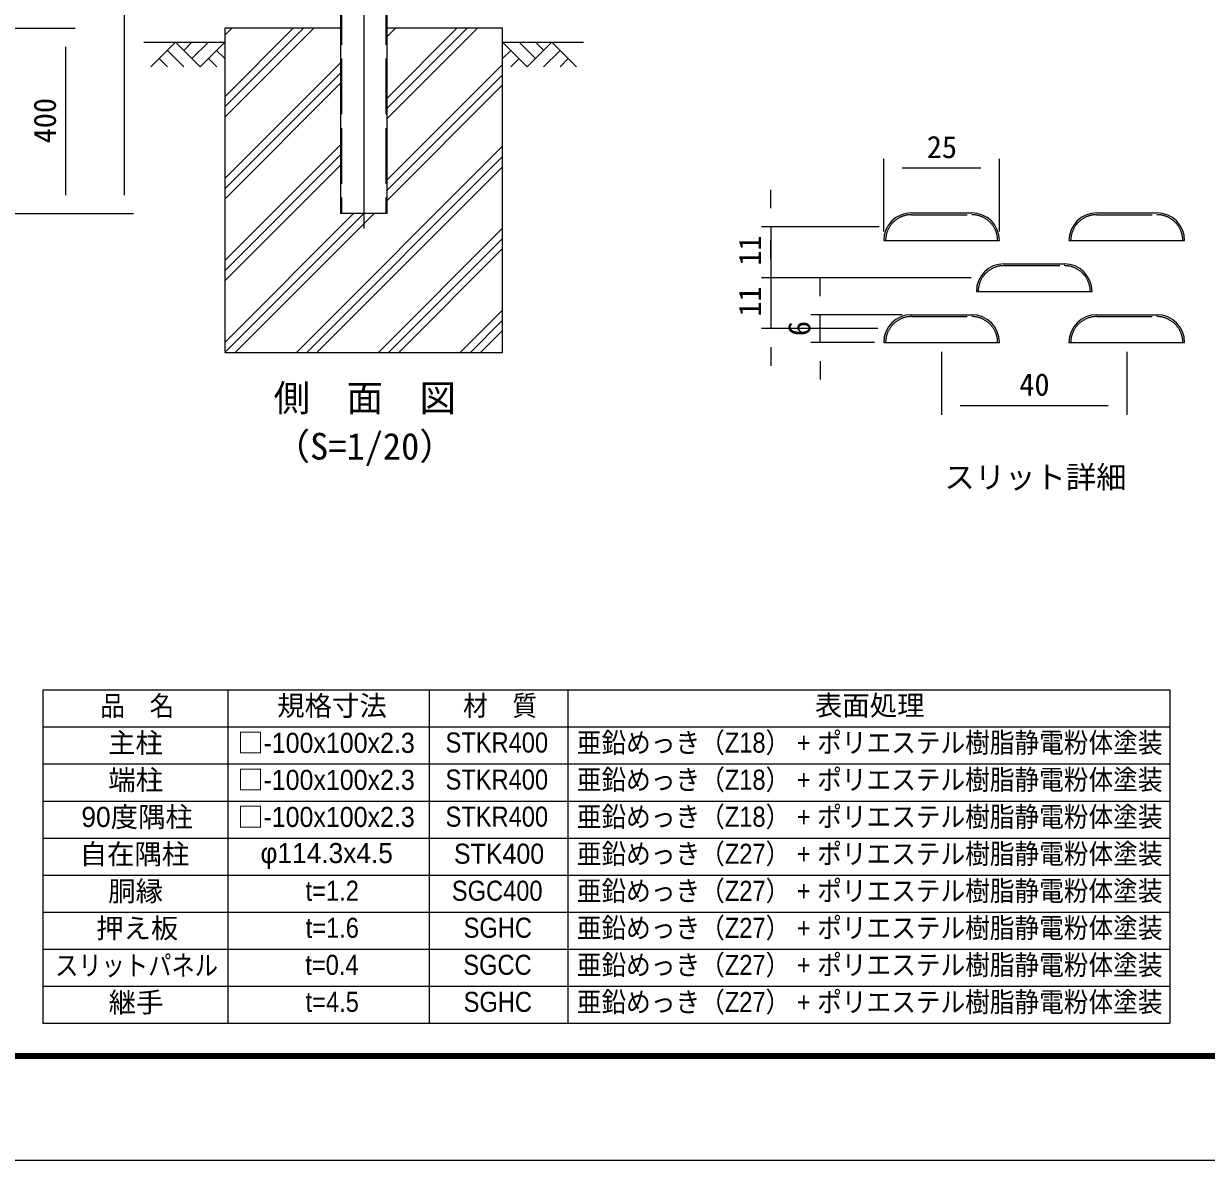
# Model space of a CAD drawing. Units: millimetres, scale not verified, with parts at other scales. Extents: x -4200 to 4200, y -2970 to 2970.
# Drawn here: x -483 to 2072, y -2970 to -516 of the extents above; entities that cross this region are included whole.
import ezdxf
from ezdxf.enums import TextEntityAlignment as Align

# ---------------------------------------------------------------- set-up
doc = ezdxf.new("R2010")
doc.units = ezdxf.units.MM
doc.header["$LTSCALE"] = 20
doc.linetypes.add('DASHED', pattern=[7.5, 6, -1.5])
doc.linetypes.add('USER1', pattern=[50.8, 31.75, -6.35, 6.35, -6.35])
for name, color, linetype, lineweight in [('0-0_D-TTL', 2, 'Continuous', 18), ('0-1_D-TTL-TXT', 7, 'Continuous', 18), ('0-2_D-BMK', 2, 'USER1', 13), ('0-3_D-DCR-HCH', 7, 'Continuous', 9), ('0-4_D-STR1', 1, 'Continuous', 18), ('0-5_D-STR3', 3, 'Continuous', 13), ('0-6_D-STR4', 7, 'Continuous', 9), ('0-7_D-STR-DIM', 7, 'Continuous', 9), ('0-9_D-STR2', 7, 'Continuous', 9), ('0-B_D-BGD', 7, 'Continuous', 9), ('0-D_D-MTR-FRAM', 7, 'Continuous', 9)]:
    doc.layers.add(name, color=color, linetype=linetype, lineweight=lineweight)
doc.layers.add('0-A_D-STR-TXT', color=7, linetype='Continuous')
doc.layers.add('0-E_D-MTR-TXT', color=7, linetype='Continuous')
doc.styles.add('ＭＳ ゴシック', font='')
doc.styles.add('ＭＳ Ｐゴシック', font='')
doc.styles.get('ＭＳ ゴシック').set_extended_font_data('MS Gothic')
doc.styles.get('ＭＳ Ｐゴシック').set_extended_font_data('MS PGothic')

msp = doc.modelspace()

# ---------------------------------------------------------------- linework, layer by layer
at = {"layer": '0-0_D-TTL'}
for points in [[(-4200, 2970), (4200, 2970), (4200, -2970), (-4200, -2970)], [(-3930, 2750), (3930, 2750), (3930, -2750), (-3930, -2750)], [(-3927.5, 2747.5), (3927.5, 2747.5), (3927.5, -2747.5), (-3927.5, -2747.5)], [(-3925, 2745), (3925, 2745), (3925, -2745), (-3925, -2745)], [(-3922.5, 2742.5), (3922.5, 2742.5), (3922.5, -2742.5), (-3922.5, -2742.5)], [(-3920, 2740), (3920, 2740), (3920, -2740), (-3920, -2740)]]:
    msp.add_lwpolyline(points, close=True, dxfattribs=at)
at = {"layer": '0-2_D-BMK'}
msp.add_line((251.46, 1708.74), (251.46, -965.76), dxfattribs=at)
at = {"layer": '0-3_D-DCR-HCH'}
for p, q in [((-48.54, -540.91), (-33.39, -525.76)), ((-48.54, -717.69), (143.39, -525.76)), ((-48.54, -695.59), (121.29, -525.76)), ((-48.54, -673.49), (99.2, -525.76)), ((301.46, -544.46), (320.17, -525.76)), ((301.46, -721.24), (496.94, -525.76)), ((301.46, -699.14), (474.85, -525.76)), ((301.46, -677.04), (452.75, -525.76)), ((-48.54, -850.27), (201.46, -600.27)), ((301.46, -853.82), (551.46, -603.82)), ((-48.54, -872.37), (201.46, -622.37)), ((301.46, -875.92), (551.46, -625.92)), ((-48.54, -894.46), (201.46, -644.46)), ((301.46, -898.02), (551.46, -648.02)), ((-48.54, -1027.04), (201.46, -777.04)), ((106.3, -1225.76), (551.46, -780.6)), ((-48.54, -1049.14), (201.46, -799.14)), ((128.4, -1225.76), (551.46, -802.7)), ((-48.54, -1071.24), (201.46, -821.24)), ((150.5, -1225.76), (551.46, -824.79)), ((-48.54, -1203.82), (229.53, -925.76)), ((-48.38, -1225.76), (251.62, -925.76)), ((-26.28, -1225.76), (273.72, -925.76)), ((283.08, -1225.76), (551.46, -957.37)), ((305.18, -1225.76), (551.46, -979.47)), ((327.27, -1225.76), (551.46, -1001.57)), ((459.86, -1225.76), (551.46, -1134.15)), ((481.95, -1225.76), (551.46, -1156.25)), ((504.05, -1225.76), (551.46, -1178.35))]:
    msp.add_line(p, q, dxfattribs=at)
at = {"layer": '0-4_D-STR1'}
for p, q in [((201.46, 1648.74), (201.46, -925.76)), ((301.46, 1648.74), (301.46, -925.76)), ((301.46, -925.76), (201.46, -925.76))]:
    msp.add_line(p, q, dxfattribs=at)
at = {"layer": '0-4_D-STR1', "linetype": 'DASHED'}
for p, q in [((203.76, 1658.74), (203.76, -925.76)), ((299.16, 1658.74), (299.16, -925.76))]:
    msp.add_line(p, q, dxfattribs=at)
at = {"layer": '0-5_D-STR3', "linetype": 'DASHED'}
for p, q in [((1434.73, -928.22), (1564.73, -928.22)), ((1834.73, -928.22), (1964.73, -928.22)), ((1634.73, -1038.22), (1764.73, -1038.22)), ((1434.73, -1148.22), (1564.73, -1148.22)), ((1834.73, -1148.22), (1964.73, -1148.22))]:
    msp.add_line(p, q, dxfattribs=at)
for centre, start, end in [((1434.73, -984.22), 90, 180), ((1564.73, -984.22), 0, 90), ((1834.73, -984.22), 90, 180), ((1964.73, -984.22), 0, 90), ((1634.73, -1094.22), 90, 180), ((1764.73, -1094.22), 0, 90), ((1434.73, -1204.22), 90, 180), ((1564.73, -1204.22), 0, 90), ((1834.73, -1204.22), 90, 180), ((1964.73, -1204.22), 0, 90)]:
    msp.add_arc(centre, 56, start, end, dxfattribs=at)
at = {"layer": '0-6_D-STR4'}
msp.add_lwpolyline([(201.46, -525.76), (-48.54, -525.76), (-48.54, -1225.76), (551.46, -1225.76), (551.46, -525.76), (301.46, -525.76)], dxfattribs=at)
at = {"layer": '0-7_D-STR-DIM'}
for p, q in [((-265.61, -885.76), (-265.61, 1618.74)), ((-975.4, -525.76), (-372.2, -525.76)), ((-975.4, -525.76), (-372.2, -525.76)), ((-392.2, -885.76), (-392.2, -565.76)), ((1374.73, -964.22), (1374.73, -807.29)), ((1624.73, -964.22), (1624.73, -807.29)), ((1414.73, -827.29), (1584.73, -827.29)), ((1130.91, -914.22), (1130.91, -874.22)), ((-1225.4, -925.76), (-372.2, -925.76)), ((-1225.4, -925.76), (-245.61, -925.76)), ((1364.8, -954.22), (1110.91, -954.22)), ((1130.91, -954.22), (1130.91, -1064.22)), ((1130.91, -1024.22), (1130.91, -984.22)), ((1563.62, -1064.22), (1110.91, -1064.22)), ((1563.62, -1064.22), (1110.91, -1064.22)), ((1130.91, -1064.22), (1130.91, -1174.22)), ((1237.39, -1104.22), (1237.39, -1064.22)), ((1130.91, -1104.22), (1130.91, -1144.22)), ((1414.73, -1144.22), (1217.39, -1144.22)), ((1237.39, -1204.22), (1237.39, -1144.22)), ((1361.96, -1174.22), (1110.91, -1174.22)), ((1130.91, -1214.22), (1130.91, -1254.22)), ((1354.73, -1204.22), (1217.39, -1204.22)), ((1499.73, -1224.22), (1499.73, -1360.07)), ((1899.73, -1224.22), (1899.73, -1360.07)), ((1237.39, -1244.22), (1237.39, -1284.22)), ((1539.73, -1340.07), (1859.73, -1340.07))]:
    msp.add_line(p, q, dxfattribs=at)
at = {"layer": '0-9_D-STR2'}
for p, q in [((1434.73, -924.22), (1564.73, -924.22)), ((1834.73, -924.22), (1964.73, -924.22)), ((1374.73, -984.22), (1624.73, -984.22)), ((1774.73, -984.22), (2024.73, -984.22)), ((1634.73, -1034.22), (1764.73, -1034.22)), ((1574.73, -1094.22), (1824.73, -1094.22)), ((1434.73, -1144.22), (1564.73, -1144.22)), ((1834.73, -1144.22), (1964.73, -1144.22)), ((1374.73, -1204.22), (1624.73, -1204.22)), ((1774.73, -1204.22), (2024.73, -1204.22))]:
    msp.add_line(p, q, dxfattribs=at)
for centre, start, end in [((1434.73, -984.22), 90, 180), ((1564.73, -984.22), 0, 90), ((1834.73, -984.22), 90, 180), ((1964.73, -984.22), 0, 90), ((1634.73, -1094.22), 90, 180), ((1764.73, -1094.22), 0, 90), ((1434.73, -1204.22), 90, 180), ((1564.73, -1204.22), 0, 90), ((1834.73, -1204.22), 90, 180), ((1964.73, -1204.22), 0, 90)]:
    msp.add_arc(centre, 60, start, end, dxfattribs=at)
at = {"layer": '0-B_D-BGD'}
for p, q in [((-223.54, -555.76), (-48.54, -555.76)), ((-154.96, -555.76), (-208.17, -608.97)), ((-154.96, -555.76), (-101.75, -608.97)), ((-137.22, -573.5), (-119.49, -555.76)), ((-119.49, -591.23), (-84.01, -555.76)), ((-101.75, -608.97), (-48.54, -555.76)), ((551.46, -555.76), (726.46, -555.76)), ((604.68, -608.97), (551.46, -555.76)), ((622.41, -591.23), (586.94, -555.76)), ((657.89, -555.76), (604.68, -608.97)), ((640.15, -573.5), (622.41, -555.76)), ((657.89, -555.76), (711.1, -608.97)), ((-172.7, -573.5), (-137.06, -608.97)), ((-66.27, -573.5), (-48.54, -591.15)), ((569.2, -573.5), (551.46, -591.15)), ((675.62, -573.5), (639.99, -608.97)), ((-190.44, -591.23), (-172.62, -608.97)), ((-84.01, -591.23), (-66.19, -608.97)), ((586.94, -591.23), (569.12, -608.97)), ((693.36, -591.23), (675.54, -608.97))]:
    msp.add_line(p, q, dxfattribs=at)
at = {"layer": '0-D_D-MTR-FRAM'}
for p, q in [((-442.04, -1954.15), (1992.7, -1954.15)), ((-442.04, -1954.15), (-442.04, -2674.15)), ((-42.04, -1954.15), (-42.04, -2674.15)), ((392.7, -1954.15), (392.7, -2674.15)), ((692.7, -1954.15), (692.7, -2674.15)), ((1992.7, -1954.15), (1992.7, -2674.15)), ((-442.04, -2034.15), (1992.7, -2034.15)), ((-442.04, -2114.15), (1992.7, -2114.15)), ((-442.04, -2194.15), (1992.7, -2194.15)), ((-442.04, -2274.15), (1992.7, -2274.15)), ((-442.04, -2354.15), (1992.7, -2354.15)), ((-442.04, -2434.15), (1992.7, -2434.15)), ((-442.04, -2514.15), (1992.7, -2514.15)), ((-442.04, -2594.15), (1992.7, -2594.15)), ((-442.04, -2674.15), (1992.7, -2674.15))]:
    msp.add_line(p, q, dxfattribs=at)

# ---------------------------------------------------------------- texts
at = {"layer": '0-1_D-TTL-TXT', "style": 'ＭＳ ゴシック'}
for s, p in [('側\u3000面\u3000図', (56.87, -1370.22)), ('（S=1/20）', (56.87, -1474.44))]:
    msp.add_text(s, height=57.77, dxfattribs=at).set_placement(p, align=Align.BOTTOM_LEFT)
at = {"layer": '0-7_D-STR-DIM', "style": 'ＭＳ ゴシック'}
for s, p in [('400', (-398.95, -774.26)), ('11', (1124.16, -1038.55)), ('11', (1124.16, -1148.55)), ('6', (1230.65, -1190.45))]:
    msp.add_text(s, height=48.09, rotation=90, dxfattribs=at).set_placement(p, align=Align.BOTTOM_LEFT)
for s, p in [('25', (1467.63, -820.54)), ('40', (1667.48, -1333.32))]:
    msp.add_text(s, height=48.09, dxfattribs=at).set_placement(p, align=Align.BOTTOM_LEFT)
at = {"layer": '0-A_D-STR-TXT', "style": 'ＭＳ ゴシック'}
msp.add_text('スリット詳細', height=48.09, dxfattribs=at).set_placement((1505.74, -1533.44), align=Align.BOTTOM_LEFT)
at = {"layer": '0-E_D-MTR-TXT', "style": 'ＭＳ Ｐゴシック'}
for s, height, width, p in [('品\u3000名', 43.4, 0.9, (-317.7, -2023.4)), ('材\u3000質', 43.4, 0.9, (466.14, -2022.96)), ('亜鉛めっき（Z18） + ポリエステル樹脂静電粉体塗装', 43.4, 0.9, (711.78, -2102.82)), ('□-100x100x2.3', 43.4, 0.95, (-21.38, -2103.28)), ('STKR400', 43.4, 0.9, (428.18, -2102.6)), ('亜鉛めっき（Z18） + ポリエステル樹脂静電粉体塗装', 43.4, 0.9, (711.78, -2182.82)), ('□-100x100x2.3', 43.4, 0.95, (-21.38, -2183.28)), ('STKR400', 43.4, 0.9, (428.18, -2182.6)), ('□-100x100x2.3', 43.4, 0.95, (-21.38, -2263.28)), ('STKR400', 43.4, 0.9, (428.18, -2262.6)), ('亜鉛めっき（Z18） + ポリエステル樹脂静電粉体塗装', 43.4, 0.9, (711.78, -2262.82)), ('STK400', 43.38, 0.95, (446.36, -2342.6)), ('亜鉛めっき（Z27） + ポリエステル樹脂静電粉体塗装', 43.4, 0.9, (711.78, -2342.82)), ('t=1.2', 43.4, 0.9, (125.9, -2422.6)), ('SGC400', 43.38, 0.9, (441.82, -2422.6)), ('亜鉛めっき（Z27） + ポリエステル樹脂静電粉体塗装', 43.4, 0.9, (711.78, -2422.82)), ('t=1.6', 43.4, 0.9, (126.02, -2502.6)), ('SGHC', 43.38, 0.9, (467.28, -2502.5)), ('亜鉛めっき（Z27） + ポリエステル樹脂静電粉体塗装', 43.4, 0.9, (711.78, -2502.82)), ('スリットパネル', 43.38, 0.85, (-415.3, -2583.74)), ('t=0.4', 43.4, 0.9, (125.32, -2582.6)), ('SGCC', 43.38, 0.9, (466.58, -2582.5)), ('亜鉛めっき（Z27） + ポリエステル樹脂静電粉体塗装', 43.4, 0.9, (711.78, -2582.82)), ('SGHC', 43.38, 0.9, (467.28, -2662.5)), ('亜鉛めっき（Z27） + ポリエステル樹脂静電粉体塗装', 43.4, 0.9, (711.78, -2662.82)), ('t=4.5', 43.4, 0.9, (125.9, -2662.5))]:
    msp.add_text(s, height=height, dxfattribs=dict(at, width=width)).set_placement(p, align=Align.BOTTOM_LEFT)
for s, height, p in [('規格寸法', 43.4, (64.62, -2023.16)), ('表面処理', 43.4, (1226.04, -2022.5)), ('主柱', 43.4, (-300.88, -2103.28)), ('端柱', 43.4, (-300.3, -2183.4)), ('90度隅柱', 43.4, (-358.36, -2263.3)), ('自在隅柱', 43.4, (-362.1, -2343.5)), ('φ114.3x4.5', 43.38, (28.31, -2341.24)), ('胴縁', 43.4, (-300.56, -2423.5)), ('押え板', 43.38, (-326.54, -2503.4)), ('継手', 43.4, (-299.5, -2663.64))]:
    msp.add_text(s, height=height, dxfattribs=at).set_placement(p, align=Align.BOTTOM_LEFT)

doc.saveas('drawing.dxf')
